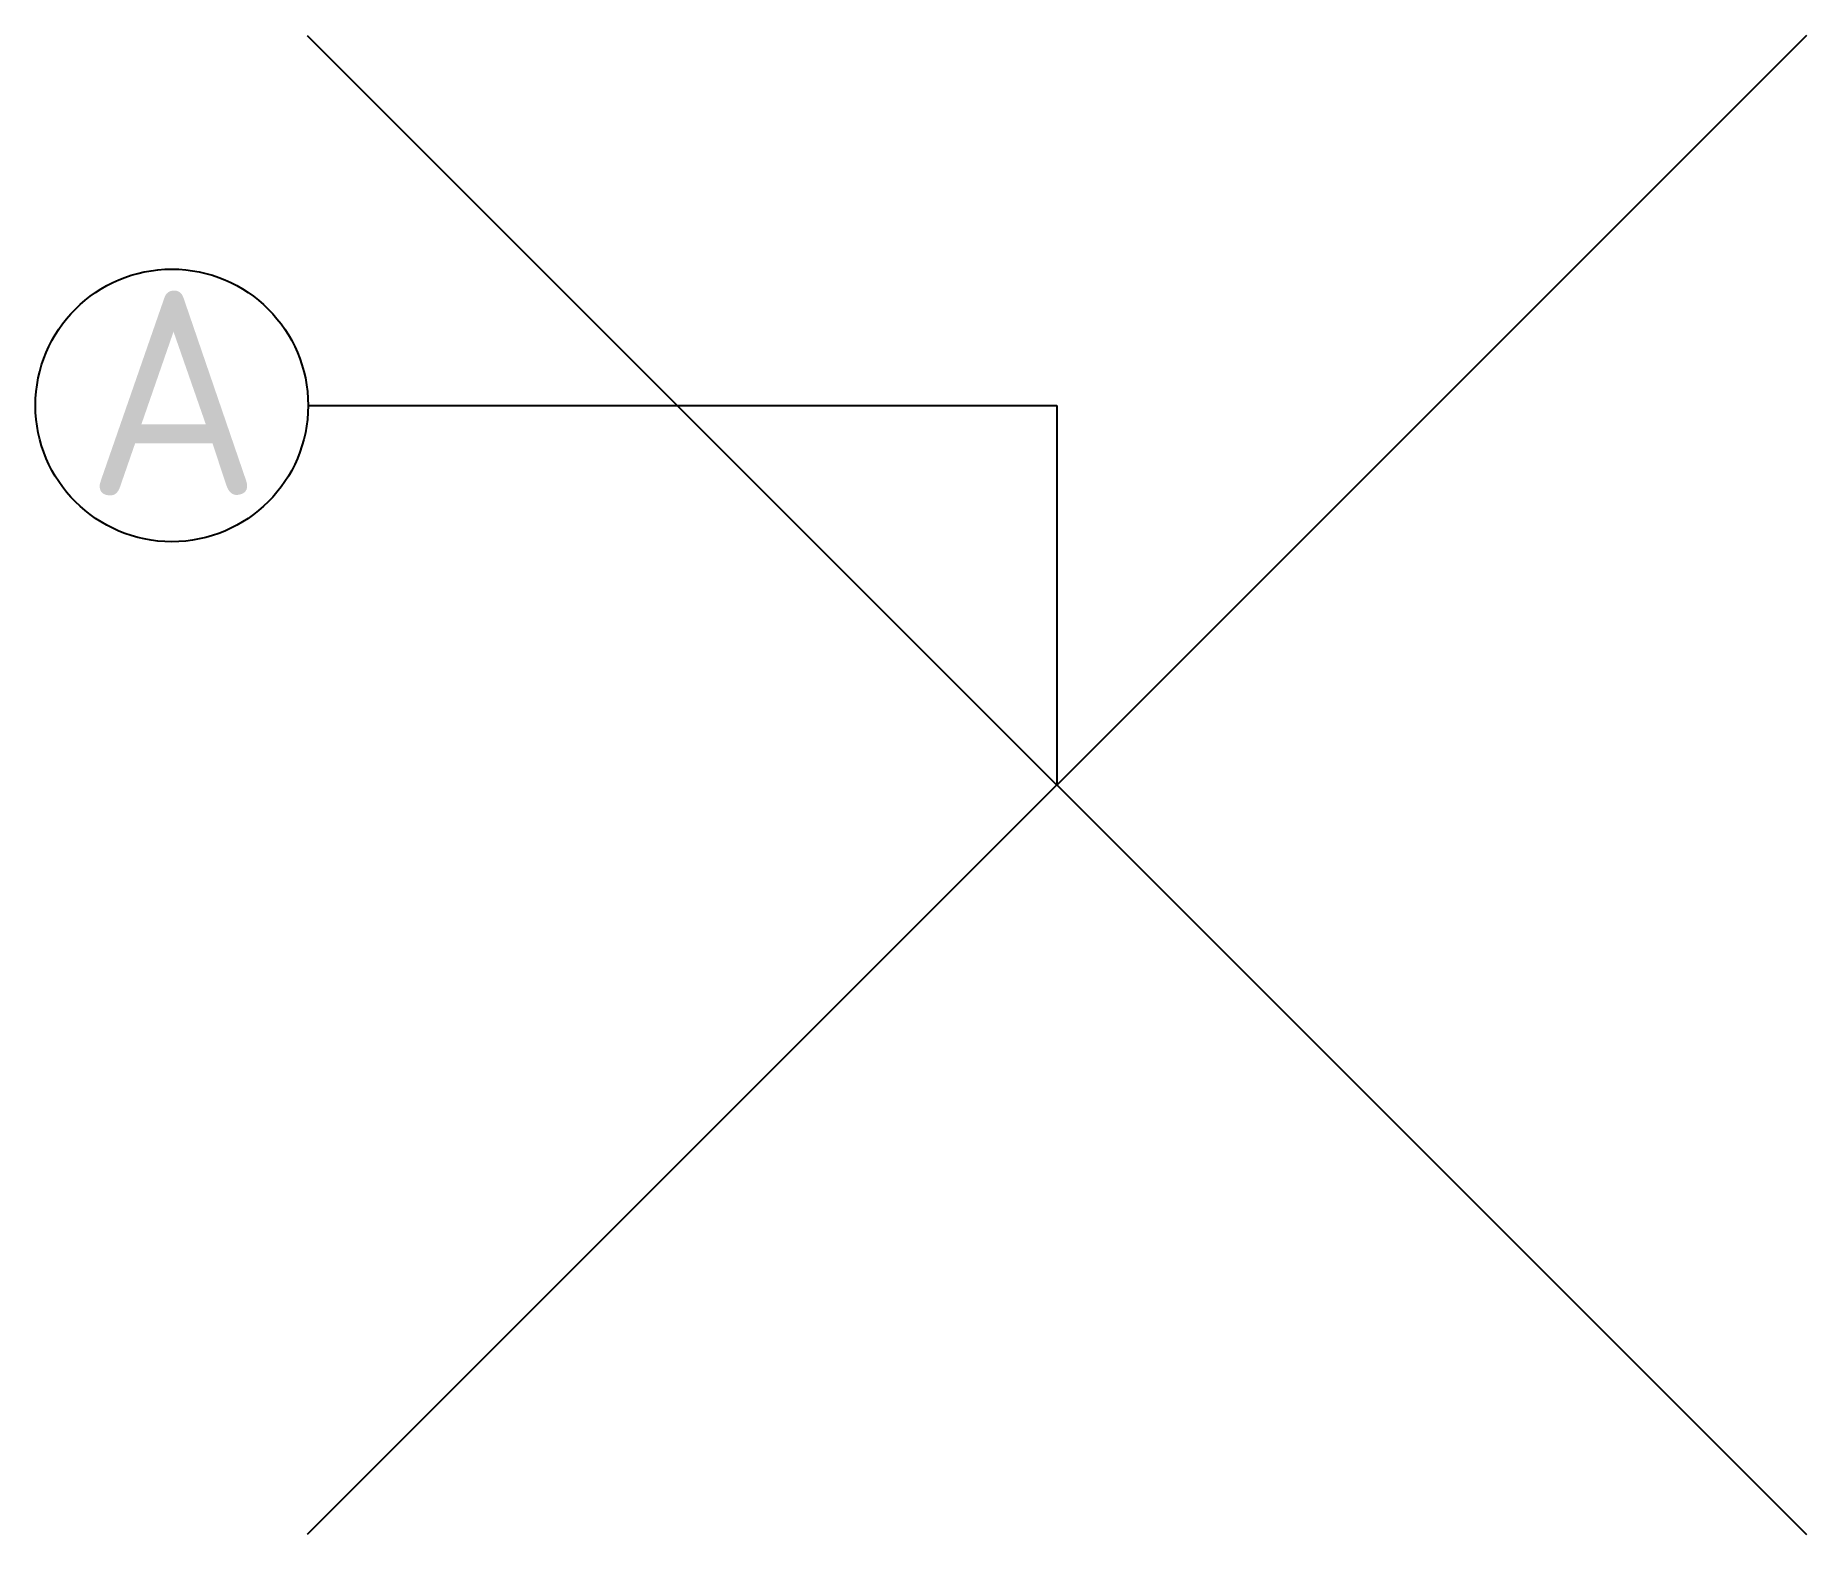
# Model space of a CAD drawing. Extents: x -7.5 to 5.5, y -5.5 to 5.5.
import ezdxf

# ---------------------------------------------------------------- set-up
doc = ezdxf.new("R2010")
doc.units = 0
doc.styles.add('NLCS-ISO', font='NLCS-ISO.ttf')

msp = doc.modelspace()

# ---------------------------------------------------------------- linework, layer by layer
for p, q in [((-5.492, 2.785), (0, 2.785)), ((0, 2.785), (0, 0))]:
    msp.add_line(p, q)
for points in [[(5.5, 5.5), (-5.5, -5.5)], [(-5.5, 5.5), (5.5, -5.5)]]:
    msp.add_lwpolyline(points)
msp.add_circle((-6.492, 2.785), 1)

# ---------------------------------------------------------------- texts
at = {"style": 'NLCS-ISO'}
msp.add_text('A', height=1.5, dxfattribs=at).set_placement((-7.124, 2.128))

doc.saveas('drawing.dxf')
